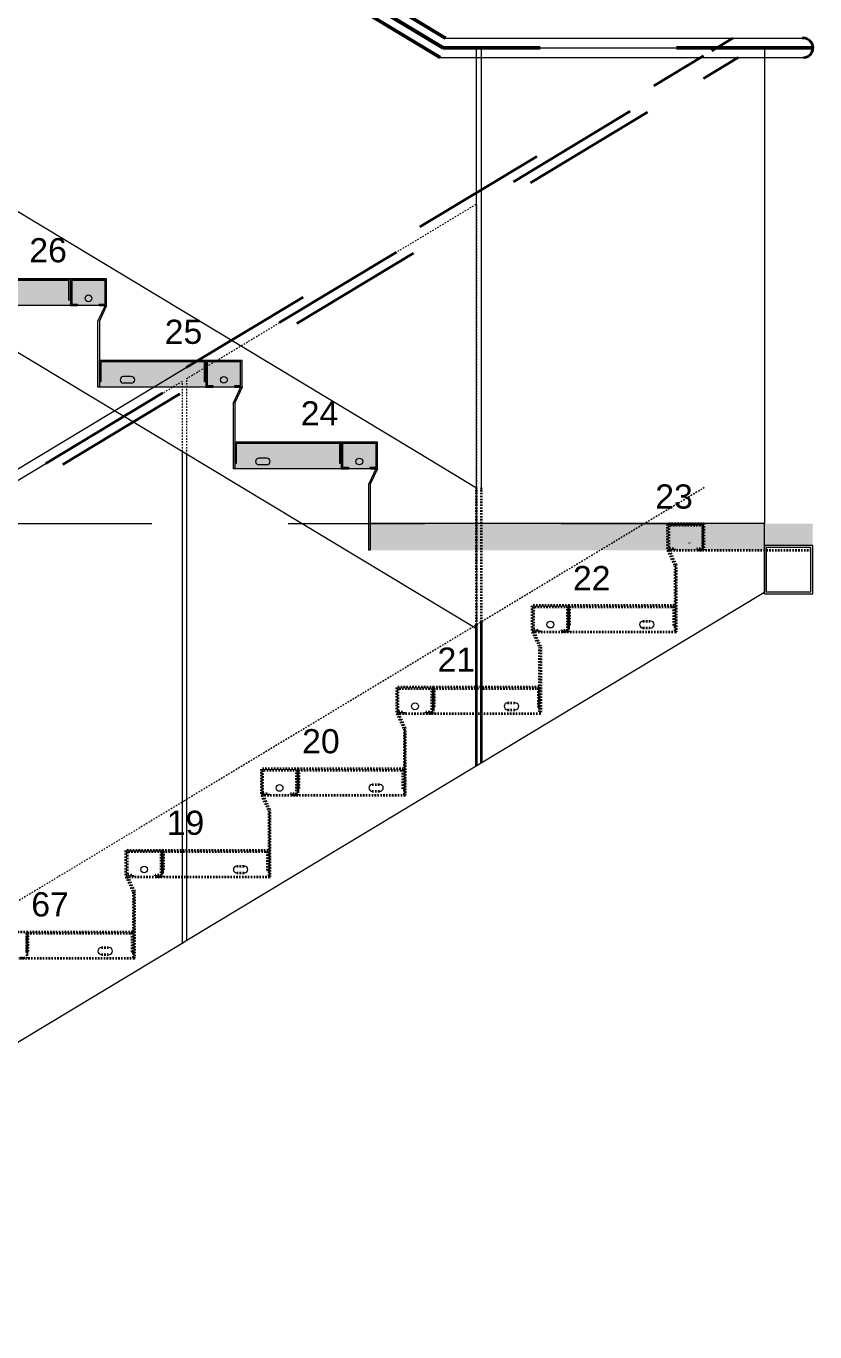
# Model space of a CAD drawing. Header units: millimetres. Extents: x -48147 to 1468943, y -496296 to 18123.
# Drawn here: x 1419547 to 1421178, y -488918 to -486216 of the extents above; entities that cross this region are included whole.
import ezdxf

# ---------------------------------------------------------------- set-up
doc = ezdxf.new("R2010")
doc.units = ezdxf.units.MM
doc.header["$MEASUREMENT"] = 0
for name, pattern in [('3MM-HIDDEN', [6, 3, -3]), ('Dashed', [2822.222233, 1411.111116, -1411.111116]), ('Dotted', [634.99999, 0, -634.99999]), ('Wipeout_Contour', [1000, 0, -1000])]:
    doc.linetypes.add(name, pattern=pattern)
for name, color, linetype, lineweight, true_color in [('0_Pen_No__105', 7, 'Continuous', 15, 0xa6a6a6), ('A-30-M_Stair_Pen_No__102', 7, 'Continuous', 15, 0xcccccc), ('A-30-M_Stair_Pen_No__62', 7, 'Continuous', 20, 0xaaaaaa), ('A-30-M_Stair_Pen_No__81', 7, 'Continuous', 20, 0x6a6a6a), ('A-30-M_Stair_Pen_No__82', 7, 'Continuous', 20, 0xaaaaaa), ('New_A-20-M_Ceiling_Pen_No__107', 7, 'Continuous', 15, 0xa6a6a6), ('New_A-20-M_Ceiling_Pen_No__29', 7, 'Continuous', 50, 0x2a2a2a)]:
    doc.layers.add(name, color=color, linetype=linetype, lineweight=lineweight, true_color=true_color)
for name, color, linetype, lineweight in [('A-20-M_Floor_Slab_Pen_No__101', 252, 'Continuous', 15), ('A-20-M_Floor_Slab_Pen_No__121', 255, 'Continuous', 0), ('A-230-M_FLOOR.IFC Import_Pen_No__89', 8, 'Continuous', 20), ('A-30-M_Stair_Pen_No__1', 7, 'Continuous', 13), ('A-30-M_Stair_Pen_No__192', 7, 'Continuous', 13), ('A-30-M_Stair_Pen_No__22', 8, 'Continuous', 50), ('A-30-M_Stair_Pen_No__42', 8, 'Continuous', 35), ('New_A-20-M_Ceiling_Pen_No__89', 8, 'Continuous', 20), ('New_A-25-M_Wall_Int_Pen_No__87', 8, 'Continuous', 20), ('New_A-30-M_Stair_Pen_No__1', 7, 'Continuous', 13), ('New_A-30-M_Stair_Pen_No__171', 1, 'Continuous', 5), ('New_A-30-M_Stair_Pen_No__192', 7, 'Continuous', 13), ('New_A-30-M_Stair_Pen_No__42', 8, 'Continuous', 35), ('S-280-M_STRUCT_FRAME.IFC Import_Pen_No__90', 8, 'Continuous', 20)]:
    doc.layers.add(name, color=color, linetype=linetype, lineweight=lineweight)
for name, color, linetype in [('A-230-M_FLOOR.IFC Import', 7, 'Continuous'), ('A-95-P_Drawing', 7, 'Continuous'), ('New_A-20-M_Ceiling', 7, 'Continuous'), ('New_A-20-M_Floor_Slab', 7, 'Continuous'), ('New_A-25-M_Wall_Int', 7, 'Continuous'), ('New_A-30-M_Stair', 7, 'Continuous'), ('S-280-M_STRUCT_FRAME.IFC Import', 7, 'Continuous')]:
    doc.layers.add(name, color=color, linetype=linetype)
doc.styles.add('GENERATED_STYLE_2', font='')
doc.styles.get('GENERATED_STYLE_2').set_extended_font_data('Swis721 BT')

# ---------------------------------------------------------------- blocks, each defined once
blk = doc.blocks.new('Section Elem_48_1', base_point=(1411454.5, -491295.5))
at = {"color": 254, "linetype": 'Wipeout_Contour', "lineweight": 0, "ltscale": 4505952.680813571}
blk.add_wipeout([(1420874, -487245.5), (1420676.9, -487245.5), (1420676.9, -487364.3)], dxfattribs=at).dxf.layer = 'New_A-20-M_Floor_Slab'
at = {"color": 254, "linetype": 'Wipeout_Contour', "lineweight": 0, "ltscale": 7511350.89592729}
blk.add_wipeout([(1420881.9, -487532.6), (1420860.5, -487545.5), (1421181.9, -487545.5), (1421181.9, -487245.5), (1420881.9, -487245.5)], dxfattribs=at).dxf.layer = 'New_A-20-M_Floor_Slab'
blk = doc.blocks.new('Section Elem_200_1', base_point=(1411454.5, -491295.5))
at = {"color": 254, "linetype": 'Wipeout_Contour', "lineweight": 0, "ltscale": 46471398.40037728}
blk.add_wipeout([(1415610.4, -487245.5), (1419388.7, -487245.5), (1420601.9, -486514.4), (1420676.9, -486514.4), (1420676.9, -486514.5), (1420676.9, -487245.5), (1420874, -487245.5), (1420881.9, -487240.8), (1420881.9, -487245.5), (1421181.9, -487245.5), (1421181.9, -484670.5), (1418310.9, -484670.5), (1417201.9, -485338.9), (1416984.9, -485474.5), (1416984.9, -485507.6), (1416976.9, -485507.6), (1416976.9, -485474.5), (1416957, -485486.5), (1416957, -485518), (1416959.2, -485523.4), (1416964.6, -485525.6), (1417027.1, -485525.6), (1417027.1, -485536.5), (1416880.7, -485536.5), (1416880.7, -485525.6), (1416943.1, -485525.6), (1416948.5, -485523.4), (1416950.7, -485518), (1416950.7, -485490.3), (1416921.9, -485507.6), (1415610.4, -485507.6)], dxfattribs=at).dxf.layer = 'New_A-25-M_Wall_Int'
at = {"layer": 'New_A-25-M_Wall_Int_Pen_No__87', "linetype": 'Continuous'}
for p, q in [((1420676.9, -487245.5), (1420874, -487245.5)), ((1420881.9, -487245.5), (1421181.9, -487245.5))]:
    blk.add_line(p, q, dxfattribs=at)
blk = doc.blocks.new('Section Elem_299_1', base_point=(1411454.5, -491295.5))
at = {"color": 254, "linetype": 'Wipeout_Contour', "lineweight": 0, "ltscale": 6004631.629759104}
blk.add_wipeout([(1419481.9, -488089.3), (1419761.9, -487920.5), (1419761.9, -487920.4), (1419481.9, -488089.2)], dxfattribs=at).dxf.layer = 'New_A-30-M_Stair'
at = {"color": 254, "linetype": 'Wipeout_Contour', "lineweight": 0, "ltscale": 6005471.44736228}
blk.add_wipeout([(1419761.9, -487920.5), (1420041.9, -487751.8), (1420041.9, -487751.7), (1419761.9, -487920.4)], dxfattribs=at).dxf.layer = 'New_A-30-M_Stair'
at = {"color": 254, "linetype": 'Wipeout_Contour', "lineweight": 0, "ltscale": 6004047.088294584}
blk.add_wipeout([(1419481.9, -488089.2), (1419761.9, -487920.4), (1419761.9, -487020.7), (1419481.9, -487189.5)], dxfattribs=at).dxf.layer = 'New_A-30-M_Stair'
at = {"color": 254, "linetype": 'Wipeout_Contour', "lineweight": 0, "ltscale": 6006311.432244729}
blk.add_wipeout([(1420041.9, -487751.8), (1420321.9, -487583), (1420321.9, -487582.9), (1420041.9, -487751.7)], dxfattribs=at).dxf.layer = 'New_A-30-M_Stair'
at = {"color": 254, "linetype": 'Wipeout_Contour', "lineweight": 0, "ltscale": 6004887.189966983}
blk.add_wipeout([(1419761.9, -487920.4), (1420041.9, -487751.7), (1420041.9, -486852), (1419761.9, -487020.7)], dxfattribs=at).dxf.layer = 'New_A-30-M_Stair'
at = {"color": 254, "linetype": 'Wipeout_Contour', "lineweight": 0, "ltscale": 6007151.584336282}
blk.add_wipeout([(1420321.9, -487583), (1420601.9, -487414.3), (1420601.9, -487414.2), (1420321.9, -487582.9)], dxfattribs=at).dxf.layer = 'New_A-30-M_Stair'
at = {"color": 254, "linetype": 'Wipeout_Contour', "lineweight": 0, "ltscale": 6005727.45885544}
blk.add_wipeout([(1420041.9, -487751.7), (1420321.9, -487582.9), (1420321.9, -486683.2), (1420041.9, -486852)], dxfattribs=at).dxf.layer = 'New_A-30-M_Stair'
at = {"color": 254, "linetype": 'Wipeout_Contour', "lineweight": 0, "ltscale": 6003462.546472446}
blk.add_wipeout([(1419481.9, -487189.5), (1419761.9, -487020.7), (1419761.9, -487020.6), (1419481.9, -487189.4)], dxfattribs=at).dxf.layer = 'New_A-30-M_Stair'
at = {"color": 254, "linetype": 'Wipeout_Contour', "lineweight": 0, "ltscale": 6007713.583727943}
blk.add_wipeout([(1420601.9, -487414.3), (1420676.9, -487414.3), (1420676.9, -487414.2), (1420601.9, -487414.2)], dxfattribs=at).dxf.layer = 'New_A-30-M_Stair'
at = {"color": 254, "linetype": 'Wipeout_Contour', "lineweight": 0, "ltscale": 6004818.427659819}
blk.add_wipeout([(1419481.9, -488089.3), (1419481.9, -488376.4), (1419761.9, -488207.6), (1419761.9, -487920.5)], dxfattribs=at).dxf.layer = 'New_A-30-M_Stair'
at = {"color": 254, "linetype": 'Wipeout_Contour', "lineweight": 0, "ltscale": 6006567.894889781}
blk.add_wipeout([(1420321.9, -487582.9), (1420601.9, -487414.2), (1420601.9, -486514.5), (1420321.9, -486683.2)], dxfattribs=at).dxf.layer = 'New_A-30-M_Stair'
at = {"color": 254, "linetype": 'Wipeout_Contour', "lineweight": 0, "ltscale": 6004302.932214328}
blk.add_wipeout([(1419761.9, -487020.7), (1420041.9, -486852), (1420041.9, -486851.9), (1419761.9, -487020.6)], dxfattribs=at).dxf.layer = 'New_A-30-M_Stair'
at = {"color": 254, "linetype": 'Wipeout_Contour', "lineweight": 0, "ltscale": 6005658.154578514}
blk.add_wipeout([(1419761.9, -487920.5), (1419761.9, -488207.6), (1420041.9, -488038.9), (1420041.9, -487751.8)], dxfattribs=at).dxf.layer = 'New_A-30-M_Stair'
at = {"layer": 'New_A-30-M_Stair_Pen_No__1', "linetype": 'Continuous'}
for p, q in [((1419481.9, -487189.4), (1419761.9, -487020.6)), ((1419481.9, -488089.3), (1419761.9, -487920.5)), ((1419481.9, -488376.4), (1419761.9, -488207.6))]:
    blk.add_line(p, q, dxfattribs=at)
at = {"color": 254, "linetype": 'Wipeout_Contour', "lineweight": 0, "ltscale": 6007130.04997254}
blk.add_wipeout([(1420601.9, -487414.2), (1420676.9, -487414.2), (1420676.9, -486514.5), (1420601.9, -486514.5)], dxfattribs=at).dxf.layer = 'New_A-30-M_Stair'
at = {"color": 254, "linetype": 'Wipeout_Contour', "lineweight": 0, "ltscale": 6005143.485109054}
blk.add_wipeout([(1420041.9, -486852), (1420321.9, -486683.2), (1420321.9, -486683.1), (1420041.9, -486851.9)], dxfattribs=at).dxf.layer = 'New_A-30-M_Stair'
at = {"color": 254, "linetype": 'Wipeout_Contour', "lineweight": 0, "ltscale": 6006498.048810246}
blk.add_wipeout([(1420041.9, -487751.8), (1420041.9, -488038.9), (1420321.9, -487870.1), (1420321.9, -487583)], dxfattribs=at).dxf.layer = 'New_A-30-M_Stair'
at = {"layer": 'New_A-30-M_Stair_Pen_No__1', "linetype": 'Continuous'}
for p, q in [((1419761.9, -487020.6), (1420041.9, -486851.9)), ((1419761.9, -487920.5), (1420041.9, -487751.8)), ((1419761.9, -488207.6), (1420041.9, -488038.9))]:
    blk.add_line(p, q, dxfattribs=at)
at = {"color": 254, "linetype": 'Wipeout_Contour', "lineweight": 0, "ltscale": 6005984.205086447}
blk.add_wipeout([(1420321.9, -486683.2), (1420601.9, -486514.5), (1420601.9, -486514.4), (1420321.9, -486683.1)], dxfattribs=at).dxf.layer = 'New_A-30-M_Stair'
at = {"color": 254, "linetype": 'Wipeout_Contour', "lineweight": 0, "ltscale": 6007338.110257637}
blk.add_wipeout([(1420321.9, -487583), (1420321.9, -487870.1), (1420601.9, -487701.4), (1420601.9, -487414.3)], dxfattribs=at).dxf.layer = 'New_A-30-M_Stair'
at = {"layer": 'New_A-30-M_Stair_Pen_No__1', "linetype": 'Continuous'}
for p, q in [((1420041.9, -486851.9), (1420321.9, -486683.1)), ((1420041.9, -487751.8), (1420321.9, -487583)), ((1420041.9, -488038.9), (1420321.9, -487870.1))]:
    blk.add_line(p, q, dxfattribs=at)
at = {"color": 254, "linetype": 'Wipeout_Contour', "lineweight": 0, "ltscale": 6006546.515956881}
blk.add_wipeout([(1420601.9, -486514.5), (1420676.9, -486514.5), (1420676.9, -486514.4), (1420601.9, -486514.4)], dxfattribs=at).dxf.layer = 'New_A-30-M_Stair'
at = {"color": 254, "linetype": 'Wipeout_Contour', "lineweight": 0, "ltscale": 10514052.7043203}
blk.add_wipeout([(1420601.9, -487701.4), (1420881.9, -487532.6), (1420881.9, -487240.8), (1420676.9, -487364.3), (1420676.9, -487414.2), (1420676.9, -487414.3), (1420601.9, -487414.3)], dxfattribs=at).dxf.layer = 'New_A-30-M_Stair'
at = {"layer": 'New_A-30-M_Stair_Pen_No__1', "linetype": 'Continuous'}
for p, q in [((1420321.9, -486683.1), (1420601.9, -486514.4)), ((1420601.9, -486514.4), (1420676.9, -486514.4)), ((1420676.9, -487414.2), (1420676.9, -486514.5)), ((1420676.9, -487364.3), (1420881.9, -487240.8)), ((1420881.9, -487532.6), (1420881.9, -487240.8)), ((1420321.9, -487583), (1420601.9, -487414.3)), ((1420601.9, -487414.3), (1420676.9, -487414.3)), ((1420601.9, -487701.4), (1420881.9, -487532.6)), ((1420321.9, -487870.1), (1420601.9, -487701.4))]:
    blk.add_line(p, q, dxfattribs=at)
blk = doc.blocks.new('Section Elem_408_1', base_point=(1411454.5, -491295.5))
at = {"color": 254, "linetype": 'Wipeout_Contour', "lineweight": 0, "ltscale": 7506925.855121833}
blk.add_wipeout([(1418921.9, -488713.9), (1418910.9, -488720.5), (1420656.9, -488720.5), (1420656.9, -488695.5), (1418952.4, -488695.5)], dxfattribs=at).dxf.layer = 'New_A-20-M_Ceiling'
at = {"layer": 'New_A-20-M_Ceiling_Pen_No__107', "linetype": 'Continuous'}
blk.add_hatch(color=256, dxfattribs=at).paths.add_polyline_path([(1420656.9, -488695.5), (1420656.9, -488720.5), (1425629.9, -488720.5), (1425629.9, -488695.5)])
at = {"layer": 'New_A-20-M_Ceiling_Pen_No__29', "linetype": 'Continuous'}
for p, q in [((1420656.9, -488695.5), (1420656.9, -488720.5)), ((1425629.6, -488695.5), (1420656.9, -488695.5)), ((1425629.6, -488720.5), (1420656.9, -488720.5))]:
    blk.add_line(p, q, dxfattribs=at)
at = {"layer": 'New_A-20-M_Ceiling_Pen_No__89', "linetype": 'Continuous'}
for p, q in [((1418952.4, -488695.5), (1420656.9, -488695.5)), ((1418910.9, -488720.5), (1420656.9, -488720.5))]:
    blk.add_line(p, q, dxfattribs=at)
blk = doc.blocks.new('Section Elem_506_1', base_point=(1411454.5, -491295.5))
at = {"color": 254, "linetype": 'Wipeout_Contour', "lineweight": 0, "ltscale": 69153841.74764153}
blk.add_wipeout([(1418952.4, -488695.5), (1422974.6, -488695.5), (1422974.6, -487695.5), (1422964.8, -487695.5), (1422964.8, -487706.2), (1422915.6, -487706.2), (1422909.3, -487708.8), (1422906.7, -487715.1), (1422906.7, -487980.3), (1422909.3, -487986.6), (1422915.6, -487989.2), (1422964.8, -487989.2), (1422964.8, -487999.9), (1422841.4, -487999.9), (1422841.4, -487989.2), (1422890.7, -487989.2), (1422897, -487986.6), (1422899.6, -487980.3), (1422899.6, -487715.1), (1422897, -487708.8), (1422890.7, -487706.2), (1422841.4, -487706.2), (1422841.4, -487695.5), (1421353.6, -487695.5), (1421353.6, -487707), (1421281.7, -487707), (1421274.5, -487710), (1421271.5, -487717.2), (1421271.5, -488028.8), (1421274.5, -488036), (1421281.7, -488039), (1421353.6, -488039), (1421353.6, -488050.5), (1421182.1, -488050.5), (1421182.1, -488039), (1421253.9, -488039), (1421261.1, -488036), (1421264.1, -488028.8), (1421264.1, -487717.2), (1421261.1, -487710), (1421253.9, -487707), (1421182.1, -487707), (1421182.1, -487695.5), (1421132.1, -487695.5), (1421132.1, -487999.9), (1420106.6, -487999.9)], dxfattribs=at).dxf.layer = 'New_A-25-M_Wall_Int'
at = {"color": 254, "linetype": 'Wipeout_Contour', "lineweight": 0, "ltscale": 18038000.64967246}
blk.add_wipeout([(1418910.9, -488720.5), (1418646.7, -488879.8), (1420956.9, -490272.1), (1420956.9, -490272.2), (1420956.9, -491171.9), (1420956.9, -491172), (1420881.9, -491126.8), (1420881.9, -491186.8), (1420891.9, -491186.8), (1420891.9, -491295.5), (1422974.6, -491295.5), (1422974.6, -488720.5)], dxfattribs=at).dxf.layer = 'New_A-25-M_Wall_Int'
blk = doc.blocks.new('Section Elem_671_1', base_point=(1411454.5, -491295.5))
at = {"color": 254, "linetype": 'Wipeout_Contour', "lineweight": 0, "ltscale": 6008677.940180171}
blk.add_wipeout([(1420139.1, -487980.3), (1421132.1, -487980.3), (1421132.1, -487715.1), (1420579.1, -487715.1)], dxfattribs=at).dxf.layer = 'S-280-M_STRUCT_FRAME.IFC Import'
at = {"color": 254, "linetype": 'Wipeout_Contour', "lineweight": 0, "ltscale": 6008928.049280057}
blk.add_wipeout([(1420589.6, -487708.8), (1420579.1, -487715.1), (1421132.1, -487715.1), (1421132.1, -487708.8)], dxfattribs=at).dxf.layer = 'S-280-M_STRUCT_FRAME.IFC Import'
at = {"color": 254, "linetype": 'Wipeout_Contour', "lineweight": 0, "ltscale": 6008428.644974453}
blk.add_wipeout([(1420139.1, -487980.3), (1420128.7, -487986.6), (1421132.1, -487986.6), (1421132.1, -487980.3)], dxfattribs=at).dxf.layer = 'S-280-M_STRUCT_FRAME.IFC Import'
at = {"color": 254, "linetype": 'Wipeout_Contour', "lineweight": 0, "ltscale": 6008948.467278582}
blk.add_wipeout([(1420611.7, -487695.5), (1420593.9, -487706.2), (1421132.1, -487706.2), (1421132.1, -487695.5)], dxfattribs=at).dxf.layer = 'S-280-M_STRUCT_FRAME.IFC Import'
at = {"color": 254, "linetype": 'Wipeout_Contour', "lineweight": 0, "ltscale": 6008420.46746849}
blk.add_wipeout([(1420128.7, -487986.6), (1420124.3, -487989.2), (1421132.1, -487989.2), (1421132.1, -487986.6)], dxfattribs=at).dxf.layer = 'S-280-M_STRUCT_FRAME.IFC Import'
at = {"color": 254, "linetype": 'Wipeout_Contour', "lineweight": 0, "ltscale": 6008936.247932372}
blk.add_wipeout([(1420593.9, -487706.2), (1420589.6, -487708.8), (1421132.1, -487708.8), (1421132.1, -487706.2)], dxfattribs=at).dxf.layer = 'S-280-M_STRUCT_FRAME.IFC Import'
at = {"color": 254, "linetype": 'Wipeout_Contour', "lineweight": 0, "ltscale": 6008408.220319508}
blk.add_wipeout([(1420124.3, -487989.2), (1420106.6, -487999.9), (1421132.1, -487999.9), (1421132.1, -487989.2)], dxfattribs=at).dxf.layer = 'S-280-M_STRUCT_FRAME.IFC Import'
at = {"layer": 'S-280-M_STRUCT_FRAME.IFC Import_Pen_No__90', "linetype": 'Continuous'}
for p, q in [((1420611.7, -487695.5), (1421132.1, -487695.5)), ((1421132.1, -487695.5), (1421132.1, -487706.2)), ((1420579.1, -487715.1), (1421132.1, -487715.1)), ((1420593.9, -487706.2), (1421132.1, -487706.2)), ((1421132.1, -487706.2), (1421132.1, -487708.8)), ((1421132.1, -487708.8), (1421132.1, -487715.1)), ((1421132.1, -487715.1), (1421132.1, -487980.3)), ((1420124.3, -487989.2), (1421132.1, -487989.2)), ((1420139.1, -487980.3), (1421132.1, -487980.3)), ((1421132.1, -487980.3), (1421132.1, -487986.6)), ((1421132.1, -487986.6), (1421132.1, -487989.2)), ((1421132.1, -487989.2), (1421132.1, -487999.9)), ((1420106.6, -487999.9), (1421132.1, -487999.9))]:
    blk.add_line(p, q, dxfattribs=at)
blk = doc.blocks.new('Section Elem_678_1', base_point=(1411454.5, -491295.5))
at = {"color": 254, "linetype": 'Wipeout_Contour', "lineweight": 0, "ltscale": 6009190.550279392}
blk.add_wipeout([(1420860.5, -487545.5), (1420611.7, -487695.5), (1421182.1, -487695.5), (1421182.1, -487545.5)], dxfattribs=at).dxf.layer = 'A-230-M_FLOOR.IFC Import'
at = {"layer": 'A-230-M_FLOOR.IFC Import_Pen_No__89', "linetype": 'Continuous'}
for p, q in [((1420860.5, -487545.5), (1421181.9, -487545.5)), ((1421132.1, -487695.5), (1421182.1, -487695.5))]:
    blk.add_line(p, q, dxfattribs=at)
blk = doc.blocks.new('S-34 Building Section_STORY_MARKER', base_point=(1411454.5, -491295.5))
at = {"layer": '0_Pen_No__105', "linetype": 'Dashed', "ltscale": 0.2}
blk.add_line((1387916.2, -487245.5), (1445948.4, -487245.5), dxfattribs=at)

msp = doc.modelspace()

# ---------------------------------------------------------------- block references
at = {"layer": 'New_A-20-M_Floor_Slab'}
msp.add_blockref('Section Elem_48_1', (1411454.5, -491295.5), dxfattribs=at)

# ---------------------------------------------------------------- next in the draw order: block references
at = {"layer": 'New_A-25-M_Wall_Int'}
msp.add_blockref('Section Elem_200_1', (1411454.5, -491295.5), dxfattribs=at)

# ---------------------------------------------------------------- next in the draw order: block references
at = {"layer": 'New_A-30-M_Stair'}
msp.add_blockref('Section Elem_299_1', (1411454.5, -491295.5), dxfattribs=at)

# ---------------------------------------------------------------- next in the draw order: block references
at = {"layer": 'New_A-20-M_Ceiling'}
msp.add_blockref('Section Elem_408_1', (1411454.5, -491295.5), dxfattribs=at)

# ---------------------------------------------------------------- next in the draw order: block references
at = {"layer": 'New_A-25-M_Wall_Int'}
msp.add_blockref('Section Elem_506_1', (1411454.5, -491295.5), dxfattribs=at)

# ---------------------------------------------------------------- next in the draw order: block references
at = {"layer": 'S-280-M_STRUCT_FRAME.IFC Import'}
msp.add_blockref('Section Elem_671_1', (1411454.5, -491295.5), dxfattribs=at)

# ---------------------------------------------------------------- next in the draw order: block references
at = {"layer": 'A-230-M_FLOOR.IFC Import'}
msp.add_blockref('Section Elem_678_1', (1411454.5, -491295.5), dxfattribs=at)

# ---------------------------------------------------------------- next in the draw order: hatches: boundary and pattern name
at = {"layer": 'A-20-M_Floor_Slab_Pen_No__121', "linetype": 'Continuous'}
msp.add_hatch(color=256, dxfattribs=at).paths.add_polyline_path([(1415593.9, -472397), (1421166, -472397), (1421166, -488695.5), (1418894.6, -488695.5), (1418894.6, -491288.4), (1415593.9, -491288.4)])

# ---------------------------------------------------------------- next in the draw order: wipeouts: each hides what was drawn before it
at = {"color": 254, "linetype": 'Wipeout_Contour', "lineweight": 0, "ltscale": 5993244.109054232}
msp.add_wipeout([(1415048.3, -470752.6), (1422292.3, -470752.6), (1422292.3, -492986.9), (1415048.3, -492986.9)], dxfattribs=at).dxf.layer = 'A-95-P_Drawing'

# ---------------------------------------------------------------- next in the draw order: hatches: boundary and pattern name
at = {"layer": 'A-20-M_Floor_Slab_Pen_No__101', "linetype": 'Continuous'}
for points in [[(1419713.9, -486739.3), (1419415.9, -486739.3), (1419415.9, -486794.3), (1419713.9, -486794.3)], [(1419993.9, -486908), (1419695.9, -486908), (1419695.9, -486963), (1419993.9, -486963)], [(1420273.9, -487076.8), (1419975.9, -487076.8), (1419975.9, -487131.8), (1420273.9, -487131.8)], [(1421173.9, -487245.5), (1420255.9, -487245.5), (1420255.9, -487300.5), (1421073.9, -487300.5), (1421073.9, -487290.5), (1421173.9, -487290.5)]]:
    msp.add_hatch(color=256, dxfattribs=at).paths.add_polyline_path(points)

# ---------------------------------------------------------------- next in the draw order: linework, layer by layer
at = {"layer": 'A-30-M_Stair_Pen_No__1', "linetype": '3MM-HIDDEN', "flags": 128}
msp.add_lwpolyline([(1419749.6, -487023.5), (1419869.7, -486951.2), (1419869.7, -487095.8)], dxfattribs=at)
at = {"layer": 'A-30-M_Stair_Pen_No__1', "linetype": 'Continuous', "flags": 128}
for points in [[(1421073.9, -487390.5), (1421073.9, -487245.5), (1420258.9, -487245.5)], [(1419879.7, -487815.9), (1419869.7, -487822)], [(1419879.7, -488107.8), (1419869.7, -488113.9)]]:
    msp.add_lwpolyline(points, dxfattribs=at)
for points in [[(1421073.9, -487290.5), (1421073.9, -487390.5), (1421173.9, -487390.5), (1421173.9, -487290.5)], [(1421077.9, -487294.5), (1421077.9, -487386.5), (1421169.9, -487386.5), (1421169.9, -487294.5)]]:
    msp.add_lwpolyline(points, close=True, dxfattribs=at)
at = {"layer": 'A-30-M_Stair_Pen_No__102', "linetype": 'Continuous', "flags": 128}
msp.add_lwpolyline([(1417648.9, -488266.2), (1419878.3, -486922.6)], dxfattribs=at)
at = {"layer": 'A-30-M_Stair_Pen_No__192', "linetype": '3MM-HIDDEN', "flags": 128}
msp.add_lwpolyline([(1420478.8, -487338.7), (1420478.8, -487171.1)], dxfattribs=at)
at = {"layer": 'A-30-M_Stair_Pen_No__22', "linetype": 'Continuous', "flags": 128}
for points in [[(1420414.6, -486241.2), (1417054.6, -484216.2)], [(1420403.5, -486281.2), (1417043.5, -484256.2)]]:
    msp.add_lwpolyline(points, dxfattribs=at)
at = {"layer": 'A-30-M_Stair_Pen_No__22', "linetype": 'Dashed', "ltscale": 0.2, "flags": 128}
for points in [[(1420409, -486261.2), (1417055.8, -484236.2)], [(1421174.7, -486261.2), (1420409, -486261.2)]]:
    msp.add_lwpolyline(points, dxfattribs=at)
at = {"layer": 'A-30-M_Stair_Pen_No__42', "linetype": 'Dashed', "ltscale": 0.2, "flags": 128}
for points in [[(1417654.4, -488286.2), (1421014.4, -486261.2), (1421173.4, -486261.2)], [(1419878.3, -486922.6), (1420948.3, -486277.8)], [(1417689.8, -488288.3), (1420948.3, -486324.5)]]:
    msp.add_lwpolyline(points, dxfattribs=at)
at = {"layer": 'A-30-M_Stair_Pen_No__42', "linetype": 'Continuous', "flags": 128}
for points in [[(1420965.1, -486267.6), (1421008.9, -486241.2)], [(1420948.3, -486324.5), (1421020, -486281.2)], [(1420478.8, -487746.7), (1420478.8, -487454.8)], [(1420488.8, -487740.7), (1420488.8, -487448.8)]]:
    msp.add_lwpolyline(points, dxfattribs=at)
at = {"layer": 'A-30-M_Stair_Pen_No__42', "linetype": '3MM-HIDDEN', "flags": 128}
for points in [[(1420478.8, -487454.8), (1420478.8, -487171.1)], [(1420488.8, -487448.8), (1420488.8, -487171.1)], [(1420611.9, -487500.8), (1420611.9, -487638.4), (1420608.9, -487638.4), (1420608.9, -487501.4)]]:
    msp.add_lwpolyline(points, dxfattribs=at)
at = {"layer": 'A-30-M_Stair_Pen_No__42', "linetype": 'Continuous'}
for centre in [(1421154.4, -486261.2), (1421154.6, -486261.2)]:
    msp.add_arc(centre, 20.1, 271.388, 96.1068, dxfattribs=at)
at = {"layer": 'A-30-M_Stair_Pen_No__62', "linetype": '3MM-HIDDEN', "flags": 128}
for points in [[(1420949.7, -487170.7), (1419879.7, -487815.5)], [(1420949.7, -487171.1), (1419879.7, -487815.9)]]:
    msp.add_lwpolyline(points, dxfattribs=at)
at = {"layer": 'A-30-M_Stair_Pen_No__81', "linetype": 'Continuous', "flags": 128}
for points in [[(1420414.6, -486241.2), (1421156.7, -486241.2)], [(1421008.9, -486241.2), (1421152.2, -486241.2)], [(1420403.5, -486281.2), (1421155.1, -486281.2)], [(1421020, -486281.2), (1421154.8, -486281.2)]]:
    msp.add_lwpolyline(points, dxfattribs=at)
at = {"layer": 'A-30-M_Stair_Pen_No__82', "linetype": 'Continuous', "flags": 128}
for points in [[(1420478.8, -487463), (1417053.9, -485398.8), (1416994.6, -485398.8), (1416994.6, -485142.7), (1417053.9, -485142.7), (1417113.1, -485142.7), (1420354.7, -487096.3)], [(1420478.8, -487171.1), (1420478.8, -486261.2), (1420414.1, -486261.2), (1419279.7, -485577.6), (1419279.7, -486448.4)], [(1420488.8, -487177.1), (1420488.8, -486261.2), (1421073.9, -486261.2), (1421073.9, -487245.5)], [(1419869.7, -487095.8), (1419869.7, -488113.9), (1418799.7, -488758.7), (1418799.7, -487596), (1419749.6, -487023.5)], [(1421072.8, -487388.7), (1419879.7, -488107.8), (1419879.7, -487101.9)], [(1420354.7, -487096.3), (1420478.8, -487171.1)]]:
    msp.add_lwpolyline(points, dxfattribs=at)
at = {"layer": 'A-30-M_Stair_Pen_No__82', "linetype": '3MM-HIDDEN', "flags": 128}
for points in [[(1419879.7, -487101.9), (1419879.7, -486945.1), (1420478.8, -486584), (1420478.8, -487463)], [(1419869.7, -487822), (1418799.7, -488466.8)]]:
    msp.add_lwpolyline(points, dxfattribs=at)
at = {"layer": 'New_A-30-M_Stair_Pen_No__192', "linetype": 'Continuous'}
for p, q in [((1419428.9, -486739.3), (1419713.9, -486739.3)), ((1419708.9, -486908), (1419993.9, -486908)), ((1419988.9, -487076.8), (1420273.9, -487076.8))]:
    msp.add_line(p, q, dxfattribs=at)
at = {"layer": 'New_A-30-M_Stair_Pen_No__192', "linetype": 'Continuous', "flags": 128}
for points in [[(1419638.9, -486781.3), (1419638.9, -486739.3), (1419418.9, -486739.3), (1419418.9, -486783.3)], [(1419638.9, -486783.3), (1419635.9, -486783.3), (1419635.9, -486742.3), (1419421.9, -486742.3), (1419421.9, -486783.3), (1419418.9, -486783.3)], [(1419698.9, -486794.3), (1419713.9, -486794.3), (1419713.9, -486739.3), (1419638.9, -486739.3), (1419638.9, -486794.3), (1419653.7, -486794.3)], [(1419698.9, -486794.3), (1419698.9, -486791.3), (1419710.9, -486791.3), (1419710.9, -486742.3), (1419641.9, -486742.3), (1419641.9, -486791.3), (1419653.7, -486791.3), (1419653.7, -486794.3)], [(1419713.9, -486794.3), (1419415.9, -486794.3)], [(1419710.6, -486794.3), (1419695.9, -486825.8)], [(1419713.9, -486794.3), (1419698.9, -486826.4)], [(1419698.9, -486826.4), (1419698.9, -486963), (1419695.9, -486963), (1419695.9, -486825.8)], [(1419918.9, -486950), (1419918.9, -486908), (1419698.9, -486908), (1419698.9, -486952)], [(1419918.9, -486952), (1419915.9, -486952), (1419915.9, -486911), (1419701.9, -486911), (1419701.9, -486952), (1419698.9, -486952)], [(1419978.9, -486963), (1419993.9, -486963), (1419993.9, -486908), (1419918.9, -486908), (1419918.9, -486963), (1419933.7, -486963)], [(1419978.9, -486963), (1419978.9, -486960), (1419990.9, -486960), (1419990.9, -486911), (1419921.9, -486911), (1419921.9, -486960), (1419933.7, -486960), (1419933.7, -486963)], [(1419764.9, -486941), (1419748.9, -486941)], [(1419993.9, -486963), (1419695.9, -486963)], [(1419764.9, -486955), (1419748.9, -486955)], [(1419990.6, -486963), (1419975.9, -486994.5)], [(1419993.9, -486963), (1419978.9, -486995.2)], [(1419978.9, -486995.2), (1419978.9, -487131.8), (1419975.9, -487131.8), (1419975.9, -486994.5)], [(1420198.9, -487118.8), (1420198.9, -487076.8), (1419978.9, -487076.8), (1419978.9, -487120.8)], [(1420258.9, -487131.8), (1420273.9, -487131.8), (1420273.9, -487076.8), (1420198.9, -487076.8), (1420198.9, -487131.8), (1420213.7, -487131.8)], [(1420198.9, -487120.8), (1420195.9, -487120.8), (1420195.9, -487079.8), (1419981.9, -487079.8), (1419981.9, -487120.8), (1419978.9, -487120.8)], [(1420258.9, -487131.8), (1420258.9, -487128.8), (1420270.9, -487128.8), (1420270.9, -487079.8), (1420201.9, -487079.8), (1420201.9, -487128.8), (1420213.7, -487128.8), (1420213.7, -487131.8)], [(1420044.9, -487109.8), (1420028.9, -487109.8)], [(1420044.9, -487123.8), (1420028.9, -487123.8)], [(1420273.9, -487131.8), (1419975.9, -487131.8)], [(1420270.6, -487131.8), (1420255.9, -487163.3)], [(1420273.9, -487131.8), (1420258.9, -487163.9)], [(1420258.9, -487163.9), (1420258.9, -487300.5), (1420255.9, -487300.5), (1420255.9, -487163.3)], [(1420948.9, -487300.5), (1420945.9, -487300.5), (1420945.9, -487248.5), (1420880.2, -487248.5)]]:
    msp.add_lwpolyline(points, dxfattribs=at)
at = {"layer": 'New_A-30-M_Stair_Pen_No__192', "linetype": 'Continuous'}
for centre in [(1419676.4, -486779.3), (1419956.4, -486948), (1420236.4, -487116.8), (1420631.4, -487454.3), (1420351.4, -487623.4), (1420071.4, -487792.2), (1419791.4, -487960.9)]:
    msp.add_circle(centre, 7, dxfattribs=at)
for centre, start, end in [((1419748.9, -486948), 90, 270), ((1419764.9, -486948), 270, 90), ((1420028.9, -487116.8), 90, 270), ((1420044.9, -487116.8), 270, 90), ((1420822.9, -487454.3), 90, 270), ((1420838.9, -487454.3), 270, 90), ((1420542.9, -487623.4), 90, 270), ((1420558.9, -487623.4), 270, 90), ((1420262.9, -487792.2), 90, 270), ((1420278.9, -487792.2), 270, 90), ((1419982.9, -487960.9), 90, 270), ((1419998.9, -487960.9), 270, 90), ((1419702.9, -488129.7), 90, 270), ((1419718.9, -488129.7), 270, 90)]:
    msp.add_arc(centre, 7, start, end, dxfattribs=at)
at = {"layer": 'New_A-30-M_Stair_Pen_No__42', "linetype": '3MM-HIDDEN', "flags": 128}
for points in [[(1420888.9, -487300.5), (1420873.9, -487300.5), (1420873.9, -487245.5), (1420948.9, -487245.5), (1420948.9, -487300.5), (1420934.1, -487300.5)], [(1420888.9, -487300.5), (1420888.9, -487297.5), (1420876.9, -487297.5), (1420876.9, -487248.5), (1420945.9, -487248.5), (1420945.9, -487297.5), (1420934.1, -487297.5), (1420934.1, -487300.5)], [(1420873.9, -487300.5), (1420888.9, -487332.7)], [(1420873.9, -487300.5), (1421171.9, -487300.5)], [(1420877.2, -487300.5), (1420891.9, -487332)], [(1420888.9, -487332.7), (1420888.9, -487469.3), (1420891.9, -487469.3), (1420891.9, -487332)], [(1420608.9, -487469.3), (1420593.9, -487469.3), (1420593.9, -487414.3), (1420668.9, -487414.3), (1420668.9, -487469.3), (1420654.1, -487469.3)], [(1420608.9, -487469.3), (1420608.9, -487466.3), (1420596.9, -487466.3), (1420596.9, -487417.3), (1420665.9, -487417.3), (1420665.9, -487466.3), (1420654.1, -487466.3), (1420654.1, -487469.3)], [(1420668.9, -487456.3), (1420668.9, -487414.3), (1420888.9, -487414.3), (1420888.9, -487458.3)], [(1420668.9, -487458.3), (1420671.9, -487458.3), (1420671.9, -487417.3), (1420885.9, -487417.3), (1420885.9, -487458.3), (1420888.9, -487458.3)], [(1420822.9, -487447.3), (1420838.9, -487447.3)], [(1420593.9, -487469.3), (1420891.9, -487469.3)], [(1420593.9, -487469.3), (1420608.9, -487501.4)], [(1420597.2, -487469.3), (1420611.9, -487500.8)], [(1420822.9, -487461.3), (1420838.9, -487461.3)], [(1420328.9, -487638.4), (1420313.9, -487638.4), (1420313.9, -487583.4), (1420388.9, -487583.4), (1420388.9, -487638.4), (1420374.1, -487638.4)], [(1420328.9, -487638.4), (1420328.9, -487635.4), (1420316.9, -487635.4), (1420316.9, -487586.4), (1420385.9, -487586.4), (1420385.9, -487635.4), (1420374.1, -487635.4), (1420374.1, -487638.4)], [(1420388.9, -487625.4), (1420388.9, -487583.4), (1420608.9, -487583.4), (1420608.9, -487627.4)], [(1420388.9, -487627.4), (1420391.9, -487627.4), (1420391.9, -487586.4), (1420605.9, -487586.4), (1420605.9, -487627.4), (1420608.9, -487627.4)], [(1420542.9, -487616.4), (1420558.9, -487616.4)], [(1420313.9, -487638.4), (1420611.9, -487638.4)], [(1420313.9, -487638.4), (1420328.9, -487670.6)], [(1420317.2, -487638.4), (1420331.9, -487669.9)], [(1420542.9, -487630.4), (1420558.9, -487630.4)], [(1420328.9, -487670.6), (1420328.9, -487807.2), (1420331.9, -487807.2), (1420331.9, -487669.9)], [(1420048.9, -487807.2), (1420033.9, -487807.2), (1420033.9, -487752.2), (1420108.9, -487752.2), (1420108.9, -487807.2), (1420094.1, -487807.2)], [(1420108.9, -487794.2), (1420108.9, -487752.2), (1420328.9, -487752.2), (1420328.9, -487796.2)], [(1420048.9, -487807.2), (1420048.9, -487804.2), (1420036.9, -487804.2), (1420036.9, -487755.2), (1420105.9, -487755.2), (1420105.9, -487804.2), (1420094.1, -487804.2), (1420094.1, -487807.2)], [(1420108.9, -487796.2), (1420111.9, -487796.2), (1420111.9, -487755.2), (1420325.9, -487755.2), (1420325.9, -487796.2), (1420328.9, -487796.2)], [(1420262.9, -487785.2), (1420278.9, -487785.2)], [(1420262.9, -487799.2), (1420278.9, -487799.2)], [(1420033.9, -487807.2), (1420331.9, -487807.2)], [(1420033.9, -487807.2), (1420048.9, -487839.4)], [(1420037.2, -487807.2), (1420051.9, -487838.7)], [(1420048.9, -487839.4), (1420048.9, -487975.9), (1420051.9, -487975.9), (1420051.9, -487838.7)], [(1419768.9, -487975.9), (1419753.9, -487975.9), (1419753.9, -487920.9), (1419828.9, -487920.9), (1419828.9, -487975.9), (1419814.1, -487975.9)], [(1419768.9, -487975.9), (1419768.9, -487972.9), (1419756.9, -487972.9), (1419756.9, -487923.9), (1419825.9, -487923.9), (1419825.9, -487972.9), (1419814.1, -487972.9), (1419814.1, -487975.9)], [(1419828.9, -487962.9), (1419828.9, -487920.9), (1420048.9, -487920.9), (1420048.9, -487964.9)], [(1419828.9, -487964.9), (1419831.9, -487964.9), (1419831.9, -487923.9), (1420045.9, -487923.9), (1420045.9, -487964.9), (1420048.9, -487964.9)], [(1419982.9, -487953.9), (1419998.9, -487953.9)], [(1419982.9, -487967.9), (1419998.9, -487967.9)], [(1419753.9, -487975.9), (1420051.9, -487975.9)], [(1419753.9, -487975.9), (1419768.9, -488008.1)], [(1419757.2, -487975.9), (1419771.9, -488007.4)], [(1419768.9, -488008.1), (1419768.9, -488144.7), (1419771.9, -488144.7), (1419771.9, -488007.4)], [(1419488.9, -488144.7), (1419473.9, -488144.7), (1419473.9, -488089.7), (1419548.9, -488089.7), (1419548.9, -488144.7), (1419534.1, -488144.7)], [(1419548.9, -488131.7), (1419548.9, -488089.7), (1419768.9, -488089.7), (1419768.9, -488133.7)], [(1419548.9, -488133.7), (1419551.9, -488133.7), (1419551.9, -488092.7), (1419765.9, -488092.7), (1419765.9, -488133.7), (1419768.9, -488133.7)], [(1419702.9, -488122.7), (1419718.9, -488122.7)], [(1419473.9, -488144.7), (1419771.9, -488144.7)], [(1419702.9, -488136.7), (1419718.9, -488136.7)]]:
    msp.add_lwpolyline(points, dxfattribs=at)
at = {"layer": 'New_A-30-M_Stair_Pen_No__42', "linetype": 'Dotted'}
msp.add_circle((1420911.4, -487285.5), 7, dxfattribs=at)

# ---------------------------------------------------------------- next in the draw order: texts
at = {"layer": 'New_A-30-M_Stair_Pen_No__171', "linetype": 'Continuous', "char_height": 50, "attachment_point": 2, "style": 'GENERATED_STYLE_2'}
for s, insert in [('\\A1;{\\fSwis721 BT|b0|i0|c0|p34;26}', (1419592.8, -486654.8)), ('\\A1;{\\fSwis721 BT|b0|i0|c0|p34;25}', (1419872.8, -486823.5)), ('\\A1;{\\fSwis721 BT|b0|i0|c0|p34;24}', (1420154.1, -486992.3)), ('\\A1;{\\fSwis721 BT|b0|i0|c0|p34;23}', (1420887.1, -487164.3)), ('\\A1;{\\fSwis721 BT|b0|i0|c0|p34;22}', (1420716.9, -487333.1)), ('\\A1;{\\fSwis721 BT|b0|i0|c0|p34;21}', (1420436.9, -487501.8)), ('\\A1;{\\fSwis721 BT|b0|i0|c0|p34;20}', (1420156.9, -487670.6)), ('\\A1;{\\fSwis721 BT|b0|i0|c0|p34;19}', (1419876.9, -487839.3)), ('\\A1;{\\fSwis721 BT|b0|i0|c0|p34;67}', (1419596.9, -488008.1))]:
    msp.add_mtext(s, dxfattribs=dict(at, insert=insert))

# ---------------------------------------------------------------- next in the draw order: block references
at = {"linetype": 'Continuous', "lineweight": 0}
msp.add_blockref('S-34 Building Section_STORY_MARKER', (1411454.5, -491295.5), dxfattribs=at)

doc.saveas('drawing.dxf')
